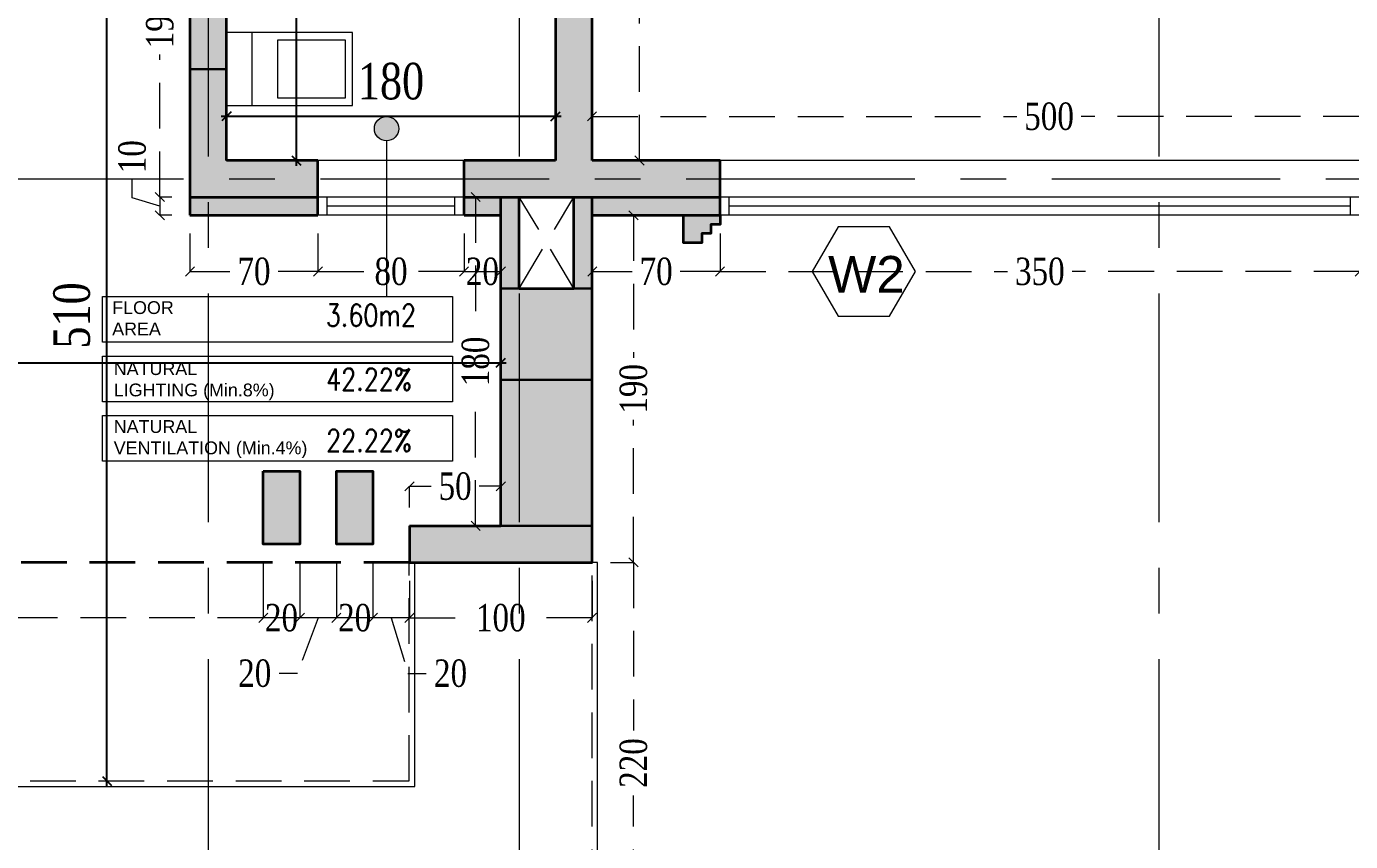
# Model space of a CAD drawing. Header units: inches. Extents: x -114 to 635, y -137 to 57.
# Drawn here: x 38.68 to 45.93, y 7.85 to 12.31 of the extents above; entities that cross this region are included whole.
import ezdxf
from ezdxf.enums import TextEntityAlignment as Align

# ---------------------------------------------------------------- set-up
doc = ezdxf.new("R2010")
doc.units = ezdxf.units.IN
doc.header["$MEASUREMENT"] = 0
doc.header["$PDMODE"] = 98
for name, pattern in [('( Hidden )', [0.375, 0.25, -0.125]), ('CENTER', [2, 1.25, -0.25, 0.25, -0.25]), ('CENTERX2', [4, 2.5, -0.5, 0.5, -0.5]), ('DASHED2', [0.375, 0.25, -0.125]), ('HIDDEN', [0.375, 0.25, -0.125])]:
    doc.linetypes.add(name, pattern=pattern)
doc.layers.get('0').update_dxf_attribs({"lineweight": 5})
doc.layers.get('Defpoints').update_dxf_attribs({"lineweight": 5})
for name, color, linetype, lineweight in [('.', 14, 'Continuous', 9), ('ARCHES', 1, 'HIDDEN', 5), ('COLUMNS HATCH', 1, 'Continuous', 5), ('DETAILS DIMENSION', 15, 'Continuous', 5), ('E-AX', 9, '( Hidden )', 0), ('E-C', 6, 'Continuous', 5), ('HATCH', 15, 'Continuous', 0), ('PROPOSED COLUMNS', 6, 'Continuous', 30), ('ROOM INFORMATION', 7, 'Continuous', 5), ('ROOMS DIMENSION', 3, 'Continuous', 5), ('STAIR', 1, 'Continuous', 5), ('TAG WINDOWS', 8, 'Continuous', 13), ('TEXT ROOM INFORMATION', 1, 'Continuous', 5), ('WALL PROPOSED', 7, 'Continuous', 30), ('WINDOWS', 5, 'Continuous', 5)]:
    doc.layers.add(name, color=color, linetype=linetype, lineweight=lineweight)
doc.layers.add('AXIES', color=7, linetype='CENTER', lineweight=0, true_color=0x949596)
doc.layers.add('X-M04E-GROUND FLOOR$0$X-M05-FIRST FLOOR$0$XA101-First Floor Plan$0$A-FURN-PFXT_Pen_No__61', color=7, linetype='Continuous', lineweight=20, true_color=0x6a6a6a)
doc.styles.add('Arial', font='arial.ttf')
doc.styles.add('ROMANS-TITLE', font='ROMANS.shx', dxfattribs={"width": 0.8})
doc.styles.add('ST', font='times.ttf', dxfattribs={"width": 0.8})
doc.styles.get("Standard").update_dxf_attribs({"font": 'arial.ttf'})
doc.styles.add('style4', font='times.ttf', dxfattribs={"width": 0.8})
doc.dimstyles.new('DIM100-2', dxfattribs={"dimtxt": 0.2, "dimasz": 0.05, "dimexe": 0.1, "dimexo": 0.1, "dimgap": 0.09, "dimtad": 1, "dimdec": 0, "dimlfac": 100, "dimzin": 0, "dimdsep": 46, "dimtxsty": 'style4', "dimblk1": 'OBLIQUE', "dimblk2": 'OBLIQUE', "dimsah": 1, "dimcen": 0.09, "dimdle": 0.03, "dimse1": 1, "dimse2": 1, "dimclrd": 256, "dimclrt": 256, "dimadec": 0, "dimazin": 0, "dimtfac": 1, "dimtdec": 0, "dimtix": 1, "dimtmove": 2, "dimatfit": 3, "dimldrblk": 'OBLIQUE', "dimfxl": 1, "dimtolj": 1, "dimtzin": 0, "dimarcsym": 0})
doc.dimstyles.new('RASH PLAN', dxfattribs={"dimtxt": 0.15, "dimasz": 0.05, "dimexe": 0, "dimexo": 0.1, "dimgap": 0.05, "dimtad": 0, "dimdec": 0, "dimlfac": 100, "dimzin": 0, "dimdsep": 46, "dimtxsty": 'ST', "dimblk": 'OBLIQUE', "dimcen": 0.09, "dimclrd": 200, "dimclre": 6, "dimclrt": 1, "dimadec": 0, "dimazin": 0, "dimtfac": 1, "dimtdec": 0, "dimtmove": 1, "dimatfit": 3, "dimldrblk": 'OBLIQUE', "dimfxl": 0, "dimtolj": 1, "dimtzin": 0, "dimlwd": -1, "dimlwe": -1, "dimarcsym": 0})

# ---------------------------------------------------------------- blocks, each defined once
blk = doc.blocks.new('_Oblique')
at = {"color": 0, "lineweight": -2}
blk.add_line((-0.5, -0.5), (0.5, 0.5), dxfattribs=at)
blk = doc.blocks.new('*D173')
at = {"layer": 'Defpoints', "color": 0, "transparency": 16777216}
for p in [(39.4138, 13.2793), (39.5784, 13.2793), (39.5784, 11.3798)]:
    blk.add_point(p, dxfattribs=at)
at = {"layer": 'DETAILS DIMENSION', "color": 6, "transparency": 16777216}
for p, q in [((39.4784, 13.2793), (39.4138, 13.2793)), ((39.4784, 11.3798), (39.4138, 11.3798))]:
    blk.add_line(p, q, dxfattribs=at)
at = {"layer": 'DETAILS DIMENSION', "color": 200, "linetype": 'DASHED2', "transparency": 16777216}
for p, q in [((39.4138, 13.2793), (39.4138, 12.4989)), ((39.4138, 11.3798), (39.4138, 12.1602))]:
    blk.add_line(p, q, dxfattribs=at)
at = {"layer": 'DETAILS DIMENSION', "color": 200, "transparency": 16777216, "xscale": 0.05, "yscale": 0.05, "zscale": 0.05}
for p, rotation in [((39.4138, 13.2793), 90), ((39.4138, 11.3798), 270)]:
    blk.add_blockref('_Oblique', p, dxfattribs=dict(at, rotation=rotation))
at = {"layer": 'DETAILS DIMENSION', "color": 1, "transparency": 16777216, "insert": (39.4138, 12.3296), "char_height": 0.15, "attachment_point": 5, "rotation": 90, "style": 'ST'}
blk.add_mtext('\\A1;190', dxfattribs=at)
blk = doc.blocks.new('*D174')
at = {"layer": 'Defpoints', "color": 0, "transparency": 16777216}
for p in [(39.5784, 11.3798), (39.4138, 11.2798), (39.5784, 11.2798)]:
    blk.add_point(p, dxfattribs=at)
at = {"layer": 'DETAILS DIMENSION', "color": 200, "linetype": 'DASHED2', "transparency": 16777216}
for p, q in [((39.2625, 11.3752), (39.2625, 11.4752)), ((39.4138, 11.3298), (39.2625, 11.3752)), ((39.4138, 11.3798), (39.4138, 11.2798))]:
    blk.add_line(p, q, dxfattribs=at)
at = {"layer": 'DETAILS DIMENSION', "color": 6, "transparency": 16777216}
for p, q in [((39.4784, 11.3798), (39.4138, 11.3798)), ((39.4784, 11.2798), (39.4138, 11.2798))]:
    blk.add_line(p, q, dxfattribs=at)
at = {"layer": 'DETAILS DIMENSION', "color": 200, "transparency": 16777216, "xscale": 0.05, "yscale": 0.05, "zscale": 0.05}
for p, rotation in [((39.4138, 11.3798), 90), ((39.4138, 11.2798), 270)]:
    blk.add_blockref('_Oblique', p, dxfattribs=dict(at, rotation=rotation))
at = {"layer": 'DETAILS DIMENSION', "color": 1, "transparency": 16777216, "insert": (39.2625, 11.6003), "char_height": 0.15, "attachment_point": 5, "rotation": 90, "style": 'ST'}
blk.add_mtext('\\A1;10', dxfattribs=at)
blk = doc.blocks.new('*D175')
at = {"layer": 'Defpoints', "color": 0, "transparency": 16777216}
for p in [(39.5784, 11.2798), (40.2788, 11.2798), (40.2788, 10.972)]:
    blk.add_point(p, dxfattribs=at)
at = {"layer": 'DETAILS DIMENSION', "color": 6, "transparency": 16777216}
for p, q in [((39.5784, 11.1798), (39.5784, 10.972)), ((40.2788, 11.1798), (40.2788, 10.972))]:
    blk.add_line(p, q, dxfattribs=at)
at = {"layer": 'DETAILS DIMENSION', "color": 200, "linetype": 'DASHED2', "transparency": 16777216}
for p, q in [((39.5784, 10.972), (39.7964, 10.972)), ((40.2788, 10.972), (40.0607, 10.972))]:
    blk.add_line(p, q, dxfattribs=at)
at = {"layer": 'DETAILS DIMENSION', "color": 200, "transparency": 16777216, "xscale": 0.05, "yscale": 0.05, "zscale": 0.05, "rotation": 180}
blk.add_blockref('_Oblique', (39.5784, 10.972), dxfattribs=at)
at = {"layer": 'DETAILS DIMENSION', "color": 200, "transparency": 16777216, "xscale": 0.05, "yscale": 0.05, "zscale": 0.05}
blk.add_blockref('_Oblique', (40.2788, 10.972), dxfattribs=at)
at = {"layer": 'DETAILS DIMENSION', "color": 1, "transparency": 16777216, "insert": (39.9286, 10.972), "char_height": 0.15, "attachment_point": 5, "style": 'ST'}
blk.add_mtext('\\A1;70', dxfattribs=at)
blk = doc.blocks.new('*D176')
at = {"layer": 'Defpoints', "color": 0, "transparency": 16777216}
for p in [(40.2788, 11.2798), (41.078, 11.2798), (41.078, 10.972)]:
    blk.add_point(p, dxfattribs=at)
at = {"layer": 'DETAILS DIMENSION', "color": 6, "transparency": 16777216}
for p, q in [((40.2788, 11.1798), (40.2788, 10.972)), ((41.078, 11.1798), (41.078, 10.972))]:
    blk.add_line(p, q, dxfattribs=at)
at = {"layer": 'DETAILS DIMENSION', "color": 200, "linetype": 'DASHED2', "transparency": 16777216}
for p, q in [((40.2788, 10.972), (40.5483, 10.972)), ((41.078, 10.972), (40.8085, 10.972))]:
    blk.add_line(p, q, dxfattribs=at)
at = {"layer": 'DETAILS DIMENSION', "color": 200, "transparency": 16777216, "xscale": 0.05, "yscale": 0.05, "zscale": 0.05, "rotation": 180}
blk.add_blockref('_Oblique', (40.2788, 10.972), dxfattribs=at)
at = {"layer": 'DETAILS DIMENSION', "color": 200, "transparency": 16777216, "xscale": 0.05, "yscale": 0.05, "zscale": 0.05}
blk.add_blockref('_Oblique', (41.078, 10.972), dxfattribs=at)
at = {"layer": 'DETAILS DIMENSION', "color": 1, "transparency": 16777216, "insert": (40.6784, 10.972), "char_height": 0.15, "attachment_point": 5, "style": 'ST'}
blk.add_mtext('\\A1;80', dxfattribs=at)
blk = doc.blocks.new('*D177')
at = {"layer": 'Defpoints', "color": 0, "transparency": 16777216}
for p in [(41.078, 11.2798), (41.279, 11.2798), (41.279, 10.972)]:
    blk.add_point(p, dxfattribs=at)
at = {"layer": 'DETAILS DIMENSION', "color": 6, "transparency": 16777216}
for p, q in [((41.078, 11.1798), (41.078, 10.972)), ((41.279, 11.1798), (41.279, 10.972))]:
    blk.add_line(p, q, dxfattribs=at)
at = {"layer": 'DETAILS DIMENSION', "color": 200, "linetype": 'DASHED2', "transparency": 16777216}
blk.add_line((41.078, 10.972), (41.279, 10.972), dxfattribs=at)
at = {"layer": 'DETAILS DIMENSION', "color": 200, "transparency": 16777216, "xscale": 0.05, "yscale": 0.05, "zscale": 0.05, "rotation": 180}
blk.add_blockref('_Oblique', (41.078, 10.972), dxfattribs=at)
at = {"layer": 'DETAILS DIMENSION', "color": 200, "transparency": 16777216, "xscale": 0.05, "yscale": 0.05, "zscale": 0.05}
blk.add_blockref('_Oblique', (41.279, 10.972), dxfattribs=at)
at = {"layer": 'DETAILS DIMENSION', "color": 1, "transparency": 16777216, "insert": (41.1785, 10.972), "char_height": 0.15, "attachment_point": 5, "style": 'ST'}
blk.add_mtext('\\A1;20', dxfattribs=at)
blk = doc.blocks.new('*D178')
at = {"layer": 'Defpoints', "color": 0, "transparency": 16777216}
for p in [(39.9794, 9.4798), (31.3786, 9.3798), (31.3786, 9.0766)]:
    blk.add_point(p, dxfattribs=at)
at = {"layer": 'DETAILS DIMENSION', "color": 6, "transparency": 16777216}
for p, q in [((39.9794, 9.3798), (39.9794, 9.0766)), ((31.3786, 9.2798), (31.3786, 9.0766))]:
    blk.add_line(p, q, dxfattribs=at)
at = {"layer": 'DETAILS DIMENSION', "color": 200, "linetype": 'DASHED2', "transparency": 16777216}
for p, q in [((31.3786, 9.0766), (35.5046, 9.0766)), ((39.9794, 9.0766), (35.8534, 9.0766))]:
    blk.add_line(p, q, dxfattribs=at)
at = {"layer": 'DETAILS DIMENSION', "color": 200, "transparency": 16777216, "xscale": 0.05, "yscale": 0.05, "zscale": 0.05, "rotation": 180}
blk.add_blockref('_Oblique', (31.3786, 9.0766), dxfattribs=at)
at = {"layer": 'DETAILS DIMENSION', "color": 200, "transparency": 16777216, "xscale": 0.05, "yscale": 0.05, "zscale": 0.05}
blk.add_blockref('_Oblique', (39.9794, 9.0766), dxfattribs=at)
at = {"layer": 'DETAILS DIMENSION', "color": 1, "transparency": 16777216, "insert": (35.679, 9.0766), "char_height": 0.15, "attachment_point": 5, "style": 'ST'}
blk.add_mtext('\\A1;860', dxfattribs=at)
blk = doc.blocks.new('*D179')
at = {"layer": 'Defpoints', "color": 0, "transparency": 16777216}
for p in [(40.7794, 9.3798), (41.7784, 9.3798), (41.7784, 9.0766)]:
    blk.add_point(p, dxfattribs=at)
at = {"layer": 'DETAILS DIMENSION', "color": 6, "transparency": 16777216}
for p, q in [((40.7794, 9.2798), (40.7794, 9.0766)), ((41.7784, 9.2798), (41.7784, 9.0766))]:
    blk.add_line(p, q, dxfattribs=at)
at = {"layer": 'DETAILS DIMENSION', "color": 200, "linetype": 'DASHED2', "transparency": 16777216}
for p, q in [((40.7794, 9.0766), (41.1096, 9.0766)), ((41.7784, 9.0766), (41.4483, 9.0766))]:
    blk.add_line(p, q, dxfattribs=at)
at = {"layer": 'DETAILS DIMENSION', "color": 200, "transparency": 16777216, "xscale": 0.05, "yscale": 0.05, "zscale": 0.05, "rotation": 180}
blk.add_blockref('_Oblique', (40.7794, 9.0766), dxfattribs=at)
at = {"layer": 'DETAILS DIMENSION', "color": 200, "transparency": 16777216, "xscale": 0.05, "yscale": 0.05, "zscale": 0.05}
blk.add_blockref('_Oblique', (41.7784, 9.0766), dxfattribs=at)
at = {"layer": 'DETAILS DIMENSION', "color": 1, "transparency": 16777216, "insert": (41.2789, 9.0766), "char_height": 0.15, "attachment_point": 5, "style": 'ST'}
blk.add_mtext('\\A1;100', dxfattribs=at)
blk = doc.blocks.new('*D180')
at = {"layer": 'Defpoints', "color": 0, "transparency": 16777216}
for p in [(41.7794, 11.2798), (42.0049, 11.2798), (41.7784, 9.3798)]:
    blk.add_point(p, dxfattribs=at)
at = {"layer": 'DETAILS DIMENSION', "color": 6, "transparency": 16777216}
for p, q in [((41.8794, 11.2798), (42.0049, 11.2798)), ((41.8784, 9.3798), (42.0049, 9.3798))]:
    blk.add_line(p, q, dxfattribs=at)
at = {"layer": 'DETAILS DIMENSION', "color": 200, "linetype": 'DASHED2', "transparency": 16777216}
for p, q in [((42.0049, 11.2798), (42.0049, 10.4992)), ((42.0049, 9.3798), (42.0049, 10.1605))]:
    blk.add_line(p, q, dxfattribs=at)
at = {"layer": 'DETAILS DIMENSION', "color": 200, "transparency": 16777216, "xscale": 0.05, "yscale": 0.05, "zscale": 0.05}
for p, rotation in [((42.0049, 11.2798), 90), ((42.0049, 9.3798), 270)]:
    blk.add_blockref('_Oblique', p, dxfattribs=dict(at, rotation=rotation))
at = {"layer": 'DETAILS DIMENSION', "color": 1, "transparency": 16777216, "insert": (42.0049, 10.3298), "char_height": 0.15, "attachment_point": 5, "rotation": 90, "style": 'ST'}
blk.add_mtext('\\A1;190', dxfattribs=at)
blk = doc.blocks.new('*D181')
at = {"layer": 'Defpoints', "color": 0, "transparency": 16777216}
for p in [(41.7794, 11.2798), (42.4784, 11.2798), (42.4784, 10.972)]:
    blk.add_point(p, dxfattribs=at)
at = {"layer": 'DETAILS DIMENSION', "color": 6, "transparency": 16777216}
for p, q in [((41.7794, 11.1798), (41.7794, 10.972)), ((42.4784, 11.1798), (42.4784, 10.972))]:
    blk.add_line(p, q, dxfattribs=at)
at = {"layer": 'DETAILS DIMENSION', "color": 200, "linetype": 'DASHED2', "transparency": 16777216}
for p, q in [((41.7794, 10.972), (41.9968, 10.972)), ((42.4784, 10.972), (42.2611, 10.972))]:
    blk.add_line(p, q, dxfattribs=at)
at = {"layer": 'DETAILS DIMENSION', "color": 200, "transparency": 16777216, "xscale": 0.05, "yscale": 0.05, "zscale": 0.05, "rotation": 180}
blk.add_blockref('_Oblique', (41.7794, 10.972), dxfattribs=at)
at = {"layer": 'DETAILS DIMENSION', "color": 200, "transparency": 16777216, "xscale": 0.05, "yscale": 0.05, "zscale": 0.05}
blk.add_blockref('_Oblique', (42.4784, 10.972), dxfattribs=at)
at = {"layer": 'DETAILS DIMENSION', "color": 1, "transparency": 16777216, "insert": (42.1289, 10.972), "char_height": 0.15, "attachment_point": 5, "style": 'ST'}
blk.add_mtext('\\A1;70', dxfattribs=at)
blk = doc.blocks.new('*D182')
at = {"layer": 'Defpoints', "color": 0, "transparency": 16777216}
for p in [(42.4784, 11.2798), (45.9776, 11.2298), (45.9776, 10.972)]:
    blk.add_point(p, dxfattribs=at)
at = {"layer": 'DETAILS DIMENSION', "color": 6, "transparency": 16777216}
for p, q in [((42.4784, 11.1798), (42.4784, 10.972)), ((45.9776, 11.1298), (45.9776, 10.972))]:
    blk.add_line(p, q, dxfattribs=at)
at = {"layer": 'DETAILS DIMENSION', "color": 200, "linetype": 'DASHED2', "transparency": 16777216}
for p, q in [((42.4784, 10.972), (44.0519, 10.972)), ((45.9776, 10.972), (44.4042, 10.972))]:
    blk.add_line(p, q, dxfattribs=at)
at = {"layer": 'DETAILS DIMENSION', "color": 200, "transparency": 16777216, "xscale": 0.05, "yscale": 0.05, "zscale": 0.05, "rotation": 180}
blk.add_blockref('_Oblique', (42.4784, 10.972), dxfattribs=at)
at = {"layer": 'DETAILS DIMENSION', "color": 200, "transparency": 16777216, "xscale": 0.05, "yscale": 0.05, "zscale": 0.05}
blk.add_blockref('_Oblique', (45.9776, 10.972), dxfattribs=at)
at = {"layer": 'DETAILS DIMENSION', "color": 1, "transparency": 16777216, "insert": (44.228, 10.972), "char_height": 0.15, "attachment_point": 5, "style": 'ST'}
blk.add_mtext('\\A1;350', dxfattribs=at)
blk = doc.blocks.new('*D201')
at = {"layer": 'Defpoints', "color": 0, "transparency": 16777216}
for p in [(41.141, 11.3798), (41.279, 11.3798), (41.279, 9.5798)]:
    blk.add_point(p, dxfattribs=at)
at = {"layer": 'DETAILS DIMENSION', "color": 6, "transparency": 16777216}
for p, q in [((41.179, 11.3798), (41.141, 11.3798)), ((41.179, 9.5798), (41.141, 9.5798))]:
    blk.add_line(p, q, dxfattribs=at)
at = {"layer": 'DETAILS DIMENSION', "color": 200, "linetype": 'DASHED2', "transparency": 16777216}
for p, q in [((41.141, 11.3798), (41.141, 10.6492)), ((41.141, 9.5798), (41.141, 10.3105))]:
    blk.add_line(p, q, dxfattribs=at)
at = {"layer": 'DETAILS DIMENSION', "color": 200, "transparency": 16777216, "xscale": 0.05, "yscale": 0.05, "zscale": 0.05}
for p, rotation in [((41.141, 11.3798), 90), ((41.141, 9.5798), 270)]:
    blk.add_blockref('_Oblique', p, dxfattribs=dict(at, rotation=rotation))
at = {"layer": 'DETAILS DIMENSION', "color": 1, "transparency": 16777216, "insert": (41.141, 10.4798), "char_height": 0.15, "attachment_point": 5, "rotation": 90, "style": 'ST'}
blk.add_mtext('\\A1;180', dxfattribs=at)
blk = doc.blocks.new('*D202')
at = {"layer": 'Defpoints', "color": 0, "transparency": 16777216}
for p in [(41.279, 9.7964), (40.7794, 9.5798), (41.279, 9.5798)]:
    blk.add_point(p, dxfattribs=at)
at = {"layer": 'DETAILS DIMENSION', "color": 6, "transparency": 16777216}
for p, q in [((40.7794, 9.6798), (40.7794, 9.7964)), ((41.279, 9.6798), (41.279, 9.7964))]:
    blk.add_line(p, q, dxfattribs=at)
at = {"layer": 'DETAILS DIMENSION', "color": 200, "linetype": 'DASHED2', "transparency": 16777216}
for p, q in [((40.7794, 9.7964), (40.898, 9.7964)), ((41.279, 9.7964), (41.1604, 9.7964))]:
    blk.add_line(p, q, dxfattribs=at)
at = {"layer": 'DETAILS DIMENSION', "color": 200, "transparency": 16777216, "xscale": 0.05, "yscale": 0.05, "zscale": 0.05, "rotation": 180}
blk.add_blockref('_Oblique', (40.7794, 9.7964), dxfattribs=at)
at = {"layer": 'DETAILS DIMENSION', "color": 200, "transparency": 16777216, "xscale": 0.05, "yscale": 0.05, "zscale": 0.05}
blk.add_blockref('_Oblique', (41.279, 9.7964), dxfattribs=at)
at = {"layer": 'DETAILS DIMENSION', "color": 1, "transparency": 16777216, "insert": (41.0292, 9.7964), "char_height": 0.15, "attachment_point": 5, "style": 'ST'}
blk.add_mtext('\\A1;50', dxfattribs=at)
blk = doc.blocks.new('*D204')
at = {"layer": 'Defpoints', "color": 0, "transparency": 16777216}
for p in [(41.7784, 9.3798), (41.7784, 7.1836), (42.0049, 7.1836)]:
    blk.add_point(p, dxfattribs=at)
at = {"layer": 'DETAILS DIMENSION', "color": 6, "transparency": 16777216}
for p, q in [((41.8784, 9.3798), (42.0049, 9.3798)), ((41.8784, 7.1836), (42.0049, 7.1836))]:
    blk.add_line(p, q, dxfattribs=at)
at = {"layer": 'DETAILS DIMENSION', "color": 200, "linetype": 'DASHED2', "transparency": 16777216}
for p, q in [((42.0049, 9.3798), (42.0049, 8.4596)), ((42.0049, 7.1836), (42.0049, 8.1039))]:
    blk.add_line(p, q, dxfattribs=at)
at = {"layer": 'DETAILS DIMENSION', "color": 200, "transparency": 16777216, "xscale": 0.05, "yscale": 0.05, "zscale": 0.05}
for p, rotation in [((42.0049, 9.3798), 90), ((42.0049, 7.1836), 270)]:
    blk.add_blockref('_Oblique', p, dxfattribs=dict(at, rotation=rotation))
at = {"layer": 'DETAILS DIMENSION', "color": 1, "transparency": 16777216, "insert": (42.0049, 8.2817), "char_height": 0.15, "attachment_point": 5, "rotation": 90, "style": 'ST'}
blk.add_mtext('\\A1;220', dxfattribs=at)
blk = doc.blocks.new('*D227')
at = {"layer": 'Defpoints', "color": 0, "transparency": 16777216}
for p in [(41.7784, 11.8209), (41.7784, 11.5798), (46.7786, 11.5798)]:
    blk.add_point(p, dxfattribs=at)
at = {"layer": 'DETAILS DIMENSION', "color": 6, "transparency": 16777216}
for p, q in [((41.7784, 11.6798), (41.7784, 11.8209)), ((46.7786, 11.6798), (46.7786, 11.8209))]:
    blk.add_line(p, q, dxfattribs=at)
at = {"layer": 'DETAILS DIMENSION', "color": 200, "linetype": 'DASHED2', "transparency": 16777216}
for p, q in [((41.7784, 11.8209), (44.103, 11.8209)), ((46.7786, 11.8209), (44.454, 11.8209))]:
    blk.add_line(p, q, dxfattribs=at)
at = {"layer": 'DETAILS DIMENSION', "color": 200, "transparency": 16777216, "xscale": 0.05, "yscale": 0.05, "zscale": 0.05, "rotation": 180}
blk.add_blockref('_Oblique', (41.7784, 11.8209), dxfattribs=at)
at = {"layer": 'DETAILS DIMENSION', "color": 200, "transparency": 16777216, "xscale": 0.05, "yscale": 0.05, "zscale": 0.05}
blk.add_blockref('_Oblique', (46.7786, 11.8209), dxfattribs=at)
at = {"layer": 'DETAILS DIMENSION', "color": 1, "transparency": 16777216, "insert": (44.2785, 11.8209), "char_height": 0.15, "attachment_point": 5, "style": 'ST'}
blk.add_mtext('\\A1;500', dxfattribs=at)
blk = doc.blocks.new('*D228')
at = {"layer": 'Defpoints', "color": 0, "transparency": 16777216}
for p in [(39.7784, 11.8209), (39.7784, 11.5798), (41.5784, 11.5798)]:
    blk.add_point(p, dxfattribs=at)
at = {"layer": 'ROOMS DIMENSION', "linetype": 'Continuous', "lineweight": -2, "transparency": 16777216}
blk.add_line((41.6084, 11.8209), (39.7484, 11.8209), dxfattribs=at)
at = {"layer": 'ROOMS DIMENSION', "lineweight": -2, "transparency": 16777216, "xscale": 0.05, "yscale": 0.05, "zscale": 0.05, "rotation": 180}
blk.add_blockref('_Oblique', (39.7784, 11.8209), dxfattribs=at)
at = {"layer": 'ROOMS DIMENSION', "lineweight": -2, "transparency": 16777216, "xscale": 0.05, "yscale": 0.05, "zscale": 0.05}
blk.add_blockref('_Oblique', (41.5784, 11.8209), dxfattribs=at)
at = {"layer": 'ROOMS DIMENSION', "transparency": 16777216, "insert": (40.6784, 12.0126), "char_height": 0.2, "attachment_point": 5, "style": 'style4'}
blk.add_mtext('\\A1;180', dxfattribs=at)
blk = doc.blocks.new('*D313')
at = {"layer": 'Defpoints', "color": 0, "transparency": 16777216}
for p in [(39.7784, 13.5796), (40.1606, 13.5796), (39.7784, 11.5798)]:
    blk.add_point(p, dxfattribs=at)
at = {"layer": 'ROOMS DIMENSION', "linetype": 'Continuous', "lineweight": -2, "transparency": 16777216}
blk.add_line((40.1606, 11.5498), (40.1606, 13.6096), dxfattribs=at)
at = {"layer": 'ROOMS DIMENSION', "lineweight": -2, "transparency": 16777216, "xscale": 0.05, "yscale": 0.05, "zscale": 0.05}
for p, rotation in [((40.1606, 13.5796), 90), ((40.1606, 11.5798), 270)]:
    blk.add_blockref('_Oblique', p, dxfattribs=dict(at, rotation=rotation))
at = {"layer": 'ROOMS DIMENSION', "transparency": 16777216, "insert": (39.9688, 12.5797), "char_height": 0.2, "attachment_point": 5, "rotation": 90, "style": 'style4'}
blk.add_mtext('\\A1;200', dxfattribs=at)
blk = doc.blocks.new('*D318')
at = {"layer": 'Defpoints', "color": 0, "transparency": 16777216}
for p in [(41.7784, 15.9796), (41.7784, 11.5798), (42.0376, 11.5798)]:
    blk.add_point(p, dxfattribs=at)
at = {"layer": 'DETAILS DIMENSION', "color": 6, "transparency": 16777216}
for p, q in [((41.8784, 15.9796), (42.0376, 15.9796)), ((41.8784, 11.5798), (42.0376, 11.5798))]:
    blk.add_line(p, q, dxfattribs=at)
at = {"layer": 'DETAILS DIMENSION', "color": 200, "linetype": 'DASHED2', "transparency": 16777216}
for p, q in [((42.0376, 15.9796), (42.0376, 13.9581)), ((42.0376, 11.5798), (42.0376, 13.6014))]:
    blk.add_line(p, q, dxfattribs=at)
at = {"layer": 'DETAILS DIMENSION', "color": 200, "transparency": 16777216, "xscale": 0.05, "yscale": 0.05, "zscale": 0.05}
for p, rotation in [((42.0376, 15.9796), 90), ((42.0376, 11.5798), 270)]:
    blk.add_blockref('_Oblique', p, dxfattribs=dict(at, rotation=rotation))
at = {"layer": 'DETAILS DIMENSION', "color": 1, "transparency": 16777216, "insert": (42.0376, 13.7797), "char_height": 0.15, "attachment_point": 5, "rotation": 90, "style": 'ST'}
blk.add_mtext('\\A1;440', dxfattribs=at)
blk = doc.blocks.new('*D337')
at = {"layer": 'Defpoints', "color": 0, "transparency": 16777216}
for p in [(31.3786, 10.5114), (41.279, 10.5114), (41.279, 10.4728)]:
    blk.add_point(p, dxfattribs=at)
at = {"layer": 'ROOMS DIMENSION', "linetype": 'Continuous', "lineweight": -2, "transparency": 16777216}
blk.add_line((31.3486, 10.4728), (41.309, 10.4728), dxfattribs=at)
at = {"layer": 'ROOMS DIMENSION', "lineweight": -2, "transparency": 16777216, "xscale": 0.05, "yscale": 0.05, "zscale": 0.05, "rotation": 180}
blk.add_blockref('_Oblique', (31.3786, 10.4728), dxfattribs=at)
at = {"layer": 'ROOMS DIMENSION', "lineweight": -2, "transparency": 16777216, "xscale": 0.05, "yscale": 0.05, "zscale": 0.05}
blk.add_blockref('_Oblique', (41.279, 10.4728), dxfattribs=at)
at = {"layer": 'ROOMS DIMENSION', "transparency": 16777216, "insert": (36.3288, 10.6648), "char_height": 0.2, "attachment_point": 5, "style": 'style4'}
blk.add_mtext('\\A1;990', dxfattribs=at)
blk = doc.blocks.new('*D338')
at = {"layer": 'Defpoints', "color": 0, "transparency": 16777216}
for p in [(39.1241, 13.2793), (39.5784, 13.2793), (39.106, 8.1836)]:
    blk.add_point(p, dxfattribs=at)
at = {"layer": 'ROOMS DIMENSION', "linetype": 'Continuous', "lineweight": -2, "transparency": 16777216}
blk.add_line((39.1241, 8.1536), (39.1241, 13.3093), dxfattribs=at)
at = {"layer": 'ROOMS DIMENSION', "lineweight": -2, "transparency": 16777216, "xscale": 0.05, "yscale": 0.05, "zscale": 0.05}
for p, rotation in [((39.1241, 13.2793), 90), ((39.1241, 8.1836), 270)]:
    blk.add_blockref('_Oblique', p, dxfattribs=dict(at, rotation=rotation))
at = {"layer": 'ROOMS DIMENSION', "transparency": 16777216, "insert": (38.9324, 10.7315), "char_height": 0.2, "attachment_point": 5, "rotation": 90, "style": 'style4'}
blk.add_mtext('\\A1;510', dxfattribs=at)
blk = doc.blocks.new('*D432')
at = {"layer": 'Defpoints', "color": 0, "transparency": 16777216}
for p in [(40.5794, 9.4798), (40.7794, 9.3798), (40.5794, 9.0766)]:
    blk.add_point(p, dxfattribs=at)
at = {"layer": 'DETAILS DIMENSION', "color": 6, "transparency": 16777216}
for p, q in [((40.5794, 9.3798), (40.5794, 9.0766)), ((40.7794, 9.2798), (40.7794, 9.0766))]:
    blk.add_line(p, q, dxfattribs=at)
at = {"layer": 'DETAILS DIMENSION', "color": 200, "linetype": 'DASHED2', "transparency": 16777216}
for p, q in [((40.7794, 9.0766), (40.5794, 9.0766)), ((40.6794, 9.0766), (40.7706, 8.7727)), ((40.7706, 8.7727), (40.8706, 8.7727))]:
    blk.add_line(p, q, dxfattribs=at)
at = {"layer": 'DETAILS DIMENSION', "color": 200, "transparency": 16777216, "xscale": 0.05, "yscale": 0.05, "zscale": 0.05, "rotation": 180}
blk.add_blockref('_Oblique', (40.5794, 9.0766), dxfattribs=at)
at = {"layer": 'DETAILS DIMENSION', "color": 200, "transparency": 16777216, "xscale": 0.05, "yscale": 0.05, "zscale": 0.05}
blk.add_blockref('_Oblique', (40.7794, 9.0766), dxfattribs=at)
at = {"layer": 'DETAILS DIMENSION', "color": 1, "transparency": 16777216, "insert": (41.0041, 8.7727), "char_height": 0.15, "attachment_point": 5, "style": 'ST'}
blk.add_mtext('\\A1;20', dxfattribs=at)
blk = doc.blocks.new('*D433')
at = {"layer": 'Defpoints', "color": 0, "transparency": 16777216}
for p in [(40.3794, 9.4798), (40.5794, 9.4798), (40.3794, 9.0766)]:
    blk.add_point(p, dxfattribs=at)
at = {"layer": 'DETAILS DIMENSION', "color": 6, "transparency": 16777216}
for p, q in [((40.3794, 9.3798), (40.3794, 9.0766)), ((40.5794, 9.3798), (40.5794, 9.0766))]:
    blk.add_line(p, q, dxfattribs=at)
at = {"layer": 'DETAILS DIMENSION', "color": 200, "linetype": 'DASHED2', "transparency": 16777216}
blk.add_line((40.5794, 9.0766), (40.3794, 9.0766), dxfattribs=at)
at = {"layer": 'DETAILS DIMENSION', "color": 200, "transparency": 16777216, "xscale": 0.05, "yscale": 0.05, "zscale": 0.05, "rotation": 180}
blk.add_blockref('_Oblique', (40.3794, 9.0766), dxfattribs=at)
at = {"layer": 'DETAILS DIMENSION', "color": 200, "transparency": 16777216, "xscale": 0.05, "yscale": 0.05, "zscale": 0.05}
blk.add_blockref('_Oblique', (40.5794, 9.0766), dxfattribs=at)
at = {"layer": 'DETAILS DIMENSION', "color": 1, "transparency": 16777216, "insert": (40.4794, 9.0766), "char_height": 0.15, "attachment_point": 5, "style": 'ST'}
blk.add_mtext('\\A1;20', dxfattribs=at)
blk = doc.blocks.new('*D434')
at = {"layer": 'Defpoints', "color": 0, "transparency": 16777216}
for p in [(40.1794, 9.4798), (40.3794, 9.4798), (40.1794, 9.0766)]:
    blk.add_point(p, dxfattribs=at)
at = {"layer": 'DETAILS DIMENSION', "color": 6, "transparency": 16777216}
for p, q in [((40.1794, 9.3798), (40.1794, 9.0766)), ((40.3794, 9.3798), (40.3794, 9.0766))]:
    blk.add_line(p, q, dxfattribs=at)
at = {"layer": 'DETAILS DIMENSION', "color": 200, "linetype": 'DASHED2', "transparency": 16777216}
for p, q in [((40.2794, 9.0766), (40.1663, 8.7727)), ((40.3794, 9.0766), (40.1794, 9.0766)), ((40.1663, 8.7727), (40.0663, 8.7727))]:
    blk.add_line(p, q, dxfattribs=at)
at = {"layer": 'DETAILS DIMENSION', "color": 200, "transparency": 16777216, "xscale": 0.05, "yscale": 0.05, "zscale": 0.05, "rotation": 180}
blk.add_blockref('_Oblique', (40.1794, 9.0766), dxfattribs=at)
at = {"layer": 'DETAILS DIMENSION', "color": 200, "transparency": 16777216, "xscale": 0.05, "yscale": 0.05, "zscale": 0.05}
blk.add_blockref('_Oblique', (40.3794, 9.0766), dxfattribs=at)
at = {"layer": 'DETAILS DIMENSION', "color": 1, "transparency": 16777216, "insert": (39.9328, 8.7727), "char_height": 0.15, "attachment_point": 5, "style": 'ST'}
blk.add_mtext('\\A1;20', dxfattribs=at)
blk = doc.blocks.new('*D435')
at = {"layer": 'Defpoints', "color": 0, "transparency": 16777216}
for p in [(39.9794, 9.4798), (40.1794, 9.4798), (39.9794, 9.0766)]:
    blk.add_point(p, dxfattribs=at)
at = {"layer": 'DETAILS DIMENSION', "color": 6, "transparency": 16777216}
for p, q in [((39.9794, 9.3798), (39.9794, 9.0766)), ((40.1794, 9.3798), (40.1794, 9.0766))]:
    blk.add_line(p, q, dxfattribs=at)
at = {"layer": 'DETAILS DIMENSION', "color": 200, "linetype": 'DASHED2', "transparency": 16777216}
blk.add_line((40.1794, 9.0766), (39.9794, 9.0766), dxfattribs=at)
at = {"layer": 'DETAILS DIMENSION', "color": 200, "transparency": 16777216, "xscale": 0.05, "yscale": 0.05, "zscale": 0.05, "rotation": 180}
blk.add_blockref('_Oblique', (39.9794, 9.0766), dxfattribs=at)
at = {"layer": 'DETAILS DIMENSION', "color": 200, "transparency": 16777216, "xscale": 0.05, "yscale": 0.05, "zscale": 0.05}
blk.add_blockref('_Oblique', (40.1794, 9.0766), dxfattribs=at)
at = {"layer": 'DETAILS DIMENSION', "color": 1, "transparency": 16777216, "insert": (40.0794, 9.0766), "char_height": 0.15, "attachment_point": 5, "style": 'ST'}
blk.add_mtext('\\A1;20', dxfattribs=at)
blk = doc.blocks.new('DASLASDLASLDASLASDLASLQWELQWELQWELQWELQ')
at = {"layer": 'AXIES', "linetype": 'CENTERX2', "ltscale": 0.5}
for p, q in [((39.6784, -578.2063), (39.6784, -610.1736)), ((41.3786, -578.2063), (41.3786, -610.1736)), ((44.8787, -578.2063), (44.8787, -610.1736)), ((20.2934, -601.5774), (52.6834, -601.5774))]:
    blk.add_line(p, q, dxfattribs=at)
blk = doc.blocks.new('QWEQWLDASLLDLQLEQWLDASLELQWLQELQWLE')
at = {"layer": 'COLUMNS HATCH', "ltscale": 300}
for points in [[(942.8904, -61.5203), (942.39, -61.5203), (942.39, -61.0203), (942.1899, -61.0203), (942.1899, -61.5203), (942.1899, -61.7203), (942.8904, -61.7203)], [(943.8906, -62.2203), (944.3906, -62.2203), (944.3906, -62.7203), (943.8906, -62.7203)], [(942.591, -63.2203), (942.791, -63.2203), (942.791, -63.6203), (942.591, -63.6203)], [(942.991, -63.2203), (943.191, -63.2203), (943.191, -63.6203), (942.991, -63.6203)], [(943.391, -63.5203), (944.391, -63.5203), (944.391, -63.7203), (943.391, -63.7203)]]:
    blk.add_hatch(color=256, dxfattribs=at).paths.add_polyline_path(points)
at = {"layer": 'PROPOSED COLUMNS'}
for points in [[(942.8904, -61.5203), (942.39, -61.5203), (942.39, -61.0203), (942.1899, -61.0203), (942.1899, -61.5203), (942.1899, -61.7203), (942.8904, -61.7203)], [(943.8906, -62.2203), (944.3906, -62.2203), (944.3906, -62.7203), (943.8906, -62.7203)], [(942.591, -63.2203), (942.791, -63.2203), (942.791, -63.6203), (942.591, -63.6203)], [(942.991, -63.2203), (943.191, -63.2203), (943.191, -63.6203), (942.991, -63.6203)], [(943.391, -63.5203), (944.391, -63.5203), (944.391, -63.7203), (943.391, -63.7203)]]:
    blk.add_lwpolyline(points, close=True, dxfattribs=at)
blk = doc.blocks.new('Room Info')
at = {"layer": 'TEXT ROOM INFORMATION', "ltscale": 5}
for tag, p in [('FLR_AREA', (17, 833.5)), ('NAT_LIGHT', (19, 482.5)), ('NAT_VENT', (19, 147.5))]:
    blk.add_attdef(tag, p, '', height=180, dxfattribs=at)

msp = doc.modelspace()

# ---------------------------------------------------------------- hatches: boundary and pattern name
at = {"layer": '.'}
h = msp.add_hatch(color=9, dxfattribs=at)
h.dxf.hatch_style = 1
edge = h.paths.add_edge_path()
edge.add_arc((40.6539, 11.7538), 0.0666, 0, 360)
at = {"layer": 'HATCH', "true_color": 0x939598}
h = msp.add_hatch(color=252, dxfattribs=at)
h.dxf.hatch_style = 1
h.paths.add_polyline_path([(39.7784, 15.8796), (40.4784, 15.8796), (40.4784, 15.9796), (39.7784, 15.9796), (39.7784, 17.5794), (40.3784, 17.5794), (40.3784, 17.7794), (39.7784, 17.7794), (39.5784, 17.7794), (39.0786, 17.7794), (39.0786, 17.5794), (39.5784, 17.5794), (39.5784, 13.5793), (39.2784, 13.5793), (39.2784, 13.2793), (39.5784, 13.2793), (39.5784, 11.3798), (40.2788, 11.3798), (40.2788, 11.5798), (39.7784, 11.5798), (39.7784, 13.5796), (40.5781, 13.5796), (40.5781, 13.6796), (39.7784, 13.6796)])
h = msp.add_hatch(color=252, dxfattribs=at)
h.dxf.hatch_style = 1
h.paths.add_polyline_path([(42.4784, 11.5798), (41.7784, 11.5798), (41.7784, 15.9796), (41.5784, 15.9796), (41.4784, 15.9796), (41.4784, 15.8796), (41.5784, 15.8796), (41.5784, 13.6796), (41.4781, 13.6796), (41.4781, 13.5796), (41.5784, 13.5796), (41.5784, 11.5798), (41.078, 11.5798), (41.078, 11.3798), (42.4784, 11.3798)])
h = msp.add_hatch(color=252, dxfattribs=at)
h.dxf.hatch_style = 1
h.paths.add_polyline_path([(40.2788, 11.3798), (39.5784, 11.3798), (39.5784, 11.2798), (40.2788, 11.2798)])
h = msp.add_hatch(color=252, dxfattribs=at)
h.dxf.hatch_style = 1
h.paths.add_polyline_path([(41.7794, 11.3798), (41.6794, 11.3798), (41.6794, 10.8798), (41.379, 10.8798), (41.379, 11.3798), (41.279, 11.3798), (41.279, 9.5798), (40.7794, 9.5798), (40.7794, 9.3798), (41.7794, 9.3798)])
h = msp.add_hatch(color=252, dxfattribs=at)
h.dxf.hatch_style = 1
h.paths.add_polyline_path([(41.279, 11.3798), (41.078, 11.3798), (41.078, 11.2798), (41.279, 11.2798)])
h = msp.add_hatch(color=252, dxfattribs=at)
h.dxf.hatch_style = 1
h.paths.add_polyline_path([(42.4784, 11.3798), (41.7794, 11.3798), (41.7794, 11.2798), (42.4784, 11.2798)])
h = msp.add_hatch(color=252, dxfattribs=at)
h.dxf.hatch_style = 1
h.paths.add_polyline_path([(42.4284, 11.2298), (42.4784, 11.2298), (42.4784, 11.2798), (42.2784, 11.2798), (42.2784, 11.1298), (42.3784, 11.1298), (42.3784, 11.1798), (42.4284, 11.1798)])
h = msp.add_hatch(color=252, dxfattribs=at)
h.dxf.hatch_style = 1
h.paths.add_polyline_path([(40.1794, 9.8798), (39.9794, 9.8798), (39.9794, 9.4798), (40.1794, 9.4798)])
h = msp.add_hatch(color=252, dxfattribs=at)
h.dxf.hatch_style = 1
h.paths.add_polyline_path([(40.5794, 9.8798), (40.3794, 9.8798), (40.3794, 9.4798), (40.5794, 9.4798)])

# ---------------------------------------------------------------- linework, layer by layer
at = {"layer": 'ARCHES'}
for p, q in [((41.6794, 10.8798), (41.379, 11.3798)), ((41.379, 10.8798), (41.6794, 11.3798))]:
    msp.add_line(p, q, dxfattribs=at)
at = {"layer": 'ROOM INFORMATION', "ltscale": 5}
msp.add_line((40.6539, 11.6873), (40.6539, 10.8345), dxfattribs=at)
for points in [[(39.1005, 10.8345), (41.014, 10.8345), (41.014, 10.5845), (39.1005, 10.5845)], [(39.1005, 10.508), (41.014, 10.508), (41.014, 10.258), (39.1005, 10.258)], [(39.1005, 10.184), (41.014, 10.184), (41.014, 9.934), (39.1005, 9.934)]]:
    msp.add_lwpolyline(points, close=True, dxfattribs=at)
msp.add_circle((40.6539, 11.7538), 0.0666, dxfattribs=at)
at = {"layer": 'STAIR', "linetype": 'Continuous'}
msp.add_line((41.8084, 9.3798), (41.7794, 9.3798), dxfattribs=at)
at = {"layer": 'STAIR', "linetype": '( Hidden )'}
for points in [[(31.3786, 7.1836), (41.7784, 7.1836), (41.7784, 9.3798)], [(31.5786, 8.1836), (40.7784, 8.1836), (40.7784, 9.3798)]]:
    msp.add_lwpolyline(points, dxfattribs=at)
at = {"layer": 'STAIR', "linetype": 'Continuous'}
for points in [[(31.3786, 7.1536), (41.8084, 7.1536), (41.8084, 9.3798)], [(31.5786, 8.1536), (40.8084, 8.1536), (40.8084, 9.3798)]]:
    msp.add_lwpolyline(points, dxfattribs=at)
at = {"layer": 'TAG WINDOWS'}
msp.add_lwpolyline([(43.547, 10.972), (43.4061, 11.2161), (43.1242, 11.2161), (42.9833, 10.972), (43.1242, 10.7279), (43.4061, 10.7279)], close=True, dxfattribs=at)
at = {"layer": 'WALL PROPOSED', "linetype": 'Continuous', "lineweight": 35}
for p, q in [((40.2788, 11.2798), (40.2788, 11.5798)), ((41.078, 11.2798), (41.078, 11.5798)), ((42.4784, 11.2798), (42.4784, 11.5798))]:
    msp.add_line(p, q, dxfattribs=at)
at = {"layer": 'WALL PROPOSED', "linetype": 'DASHED2', "lineweight": 35}
msp.add_line((40.7794, 9.3798), (31.3786, 9.3798), dxfattribs=at)
at = {"layer": 'WALL PROPOSED', "linetype": 'Continuous', "lineweight": 35, "flags": 128}
for points in [[(41.7784, 11.5798), (41.7784, 15.9796)], [(39.7784, 11.5798), (39.7784, 13.5796)], [(41.5784, 13.5796), (41.5784, 11.5798)], [(39.5784, 13.2793), (39.5784, 11.2798)], [(40.2788, 11.5798), (39.7784, 11.5798)], [(41.5784, 11.5798), (41.078, 11.5798)], [(42.4784, 11.5798), (41.7784, 11.5798)], [(39.5784, 11.3798), (40.2788, 11.3798)], [(40.7794, 9.5798), (40.7794, 9.3798), (41.7794, 9.3798), (41.7794, 11.3798)], [(40.7794, 9.5798), (41.279, 9.5798), (41.279, 11.3798)], [(41.078, 11.3798), (42.4784, 11.3798)], [(41.379, 10.8798), (41.379, 11.3798)], [(41.6794, 10.8798), (41.6794, 11.3798)], [(39.5784, 11.2798), (40.2788, 11.2798)], [(41.078, 11.2798), (41.279, 11.2798)], [(41.7794, 11.2798), (42.4784, 11.2798)], [(42.4784, 11.2798), (42.4784, 11.2298), (42.4284, 11.2298), (42.4284, 11.1798), (42.3784, 11.1798), (42.3784, 11.1298), (42.2784, 11.1298), (42.2784, 11.2798)], [(41.379, 10.8798), (41.6794, 10.8798)]]:
    msp.add_lwpolyline(points, dxfattribs=at)
for points in [[(39.9794, 9.8798), (40.1794, 9.8798), (40.1794, 9.4798), (39.9794, 9.4798)], [(40.5794, 9.8798), (40.5794, 9.4798), (40.3794, 9.4798), (40.3794, 9.8798)]]:
    msp.add_lwpolyline(points, close=True, dxfattribs=at)
at = {"layer": 'WINDOWS'}
for p, q in [((41.078, 11.5798), (40.2788, 11.5798)), ((45.9776, 11.5798), (42.4784, 11.5798)), ((41.078, 11.3798), (40.2788, 11.3798)), ((40.3288, 11.2798), (40.3288, 11.3798)), ((41.028, 11.2798), (41.028, 11.3798)), ((45.9776, 11.3798), (42.4784, 11.3798)), ((42.5284, 11.2798), (42.5284, 11.3798)), ((45.9276, 11.2798), (45.9276, 11.3798)), ((41.028, 11.3298), (40.3288, 11.3298)), ((45.9276, 11.3298), (42.5284, 11.3298)), ((41.078, 11.2798), (40.2788, 11.2798)), ((45.9776, 11.2798), (42.4784, 11.2798))]:
    msp.add_line(p, q, dxfattribs=at)
at = {"layer": 'X-M04E-GROUND FLOOR$0$X-M05-FIRST FLOOR$0$XA101-First Floor Plan$0$A-FURN-PFXT_Pen_No__61', "color": 251, "linetype": 'Continuous', "lineweight": 20, "true_color": 0x6a6a6a}
msp.add_line((39.9184, 11.8804), (39.9184, 12.2804), dxfattribs=at)
for points in [[(39.7784, 12.2804), (39.7784, 11.8804), (40.4684, 11.8804), (40.4684, 12.2804)], [(40.0584, 12.2404), (40.4284, 12.2404), (40.4284, 11.9204), (40.0584, 11.9204)]]:
    msp.add_lwpolyline(points, close=True, dxfattribs=at)

# ---------------------------------------------------------------- block references
at = {"layer": 'E-AX'}
msp.add_blockref('DASLASDLASLDASLASDLASLQWELQWELQWELQWELQ', (0, 613.0572), dxfattribs=at)
at = {"layer": 'E-C', "linetype": 'ByBlock'}
msp.add_blockref('QWEQWLDASLLDLQLEQWLDASLELQWLQELQWLE', (-902.6116, 73.1001), dxfattribs=at)
at = {"layer": 'TEXT ROOM INFORMATION'}
ref = msp.add_blockref('Room Info', (40.3045, 9.959), dxfattribs=dict(at, xscale=0.001, yscale=0.001, zscale=0.001))
ref.add_attrib('FLR_AREA', '3.60m2', dxfattribs={"ltscale": 5, "height": 0.12, "style": 'ROMANS-TITLE', "width": 0.8}).set_placement((40.3215, 10.7925), align=Align.TOP_LEFT)
ref.add_attrib('NAT_LIGHT', '42.22%', dxfattribs={"ltscale": 5, "height": 0.12, "style": 'ROMANS-TITLE', "width": 0.8}).set_placement((40.3235, 10.4415), align=Align.TOP_LEFT)
ref.add_attrib('NAT_VENT', '22.22%', dxfattribs={"ltscale": 5, "height": 0.12, "style": 'ROMANS-TITLE', "width": 0.8}).set_placement((40.3235, 10.1065), align=Align.TOP_LEFT)

# ---------------------------------------------------------------- texts
at = {"layer": 'ROOM INFORMATION', "ltscale": 5, "char_height": 0.07, "attachment_point": 1}
for s, insert in [('{\\C7;FLOOR\\PAREA}', (39.153, 10.8095)), ('{\\C7;NATURAL\\PLIGHTING (Min.8%)}', (39.1615, 10.4755)), ('{\\C7;NATURAL\\PVENTILATION (Min.4%)}', (39.1615, 10.1585))]:
    msp.add_mtext_dynamic_manual_height_columns(s, width=1.51509, gutter_width=0.9, heights=[0], dxfattribs=dict(at, insert=insert))
at = {"layer": 'TAG WINDOWS', "style": 'Arial'}
msp.add_text('W2', height=0.2, dxfattribs=at).set_placement((43.0697, 10.8571))

# ---------------------------------------------------------------- dimensions: what is measured, and where the dimension line sits
at = {"layer": 'DETAILS DIMENSION'}
for base, p1, p2, picture, middle in [((42.0376, 11.5798), (41.7784, 15.9796), (41.7784, 11.5798), '*D318', (42.0376, 13.7797)), ((39.4138, 13.2793), (39.5784, 11.3798), (39.5784, 13.2793), '*D173', (39.4138, 12.3296)), ((39.4138, 11.2798), (39.5784, 11.3798), (39.5784, 11.2798), '*D174', (39.2625, 11.5252)), ((41.141, 11.3798), (41.279, 9.5798), (41.279, 11.3798), '*D201', (41.141, 10.4798)), ((42.0049, 11.2798), (41.7784, 9.3798), (41.7794, 11.2798), '*D180', (42.0049, 10.3298)), ((42.0049, 7.1836), (41.7784, 9.3798), (41.7784, 7.1836), '*D204', (42.0049, 8.2817))]:
    dim = msp.add_linear_dim(base=base, p1=p1, p2=p2, angle=90, dimstyle='RASH PLAN', dxfattribs=at)
    dim.commit()
    dim.dimension.update_dxf_attribs({"geometry": picture, "text_midpoint": middle})
for base, p1, p2, picture, middle in [((41.7784, 11.8209), (46.7786, 11.5798), (41.7784, 11.5798), '*D227', (44.2785, 11.8209)), ((40.2788, 10.972), (39.5784, 11.2798), (40.2788, 11.2798), '*D175', (39.9286, 10.972)), ((41.078, 10.972), (40.2788, 11.2798), (41.078, 11.2798), '*D176', (40.6784, 10.972)), ((42.4784, 10.972), (41.7794, 11.2798), (42.4784, 11.2798), '*D181', (42.1289, 10.972)), ((45.9776, 10.972), (42.4784, 11.2798), (45.9776, 11.2298), '*D182', (44.228, 10.972)), ((41.279, 9.7964), (40.7794, 9.5798), (41.279, 9.5798), '*D202', (41.0292, 9.7964)), ((31.3786, 9.0766), (39.9794, 9.4798), (31.3786, 9.3798), '*D178', (35.679, 9.0766)), ((40.5794, 9.0766), (40.7794, 9.3798), (40.5794, 9.4798), '*D432', (40.9206, 8.7727)), ((41.7784, 9.0766), (40.7794, 9.3798), (41.7784, 9.3798), '*D179', (41.2789, 9.0766))]:
    dim = msp.add_linear_dim(base=base, p1=p1, p2=p2, dimstyle='RASH PLAN', dxfattribs=at)
    dim.commit()
    dim.dimension.update_dxf_attribs({"geometry": picture, "text_midpoint": middle})
for base, p1, p2, picture, middle in [((41.279, 10.972), (41.078, 11.2798), (41.279, 11.2798), '*D177', (41.1785, 10.972)), ((40.1794, 9.0766), (40.3794, 9.4798), (40.1794, 9.4798), '*D434', (40.0163, 8.7727)), ((39.9794, 9.0766), (40.1794, 9.4798), (39.9794, 9.4798), '*D435', (40.0794, 9.0766)), ((40.3794, 9.0766), (40.5794, 9.4798), (40.3794, 9.4798), '*D433', (40.4794, 9.0766))]:
    dim = msp.add_linear_dim(base=base, p1=p1, p2=p2, dimstyle='RASH PLAN', dxfattribs=at)
    dim.commit()
    dim.dimension.update_dxf_attribs({"geometry": picture, "text_midpoint": middle, "dimtype": 160})
at = {"layer": 'ROOMS DIMENSION'}
for base, p1, p2, picture, middle in [((40.1606, 13.5796), (39.7784, 11.5798), (39.7784, 13.5796), '*D313', (39.9688, 12.5797)), ((39.1241, 13.2793), (39.106, 8.1836), (39.5784, 13.2793), '*D338', (38.9324, 10.7315))]:
    dim = msp.add_linear_dim(base=base, p1=p1, p2=p2, angle=90, dimstyle='DIM100-2', dxfattribs=at)
    dim.commit()
    dim.dimension.update_dxf_attribs({"geometry": picture, "text_midpoint": middle})
for base, p1, p2, picture, middle in [((39.7784, 11.8209), (41.5784, 11.5798), (39.7784, 11.5798), '*D228', (40.6784, 12.0126)), ((41.279, 10.4728), (31.3786, 10.5114), (41.279, 10.5114), '*D337', (36.3288, 10.6648))]:
    dim = msp.add_linear_dim(base=base, p1=p1, p2=p2, dimstyle='DIM100-2', dxfattribs=at)
    dim.commit()
    dim.dimension.update_dxf_attribs({"geometry": picture, "text_midpoint": middle})

doc.saveas('drawing.dxf')
